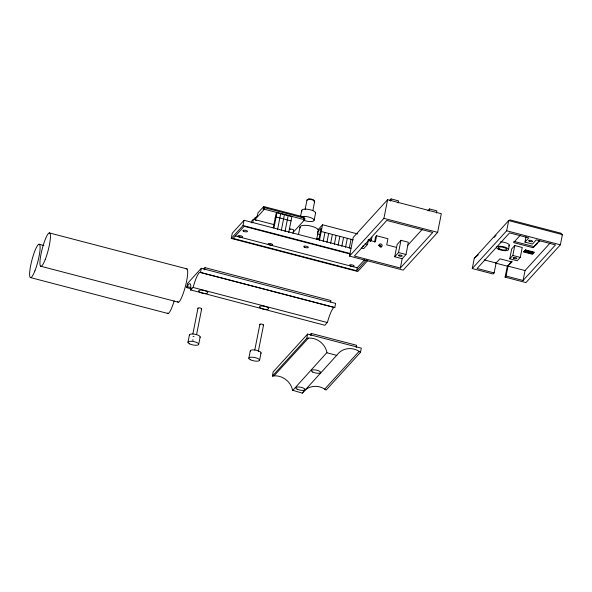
<?xml version="1.0" encoding="UTF-8"?>
<svg xmlns="http://www.w3.org/2000/svg" width="592" height="592" viewBox="0 0 592 592"><rect width="100%" height="100%" fill="white"/><g stroke="black" fill="none" stroke-linecap="round" stroke-linejoin="round"><path stroke-width="0.89" d="M186.717 287.623L187.56 283.398L201.324 268.294L335.597 303.385L334.761 307.611L334.31 307.396A17.235 3.064 -75.4 0 0 327.48 322.211L324.897 325.289L190.654 289.917A17.235 3.064 -75.4 0 0 190.099 283.738L189.714 283.635A17.235 3.064 -75.4 0 0 187.538 286.025L186.717 287.623L191.164 288.785M360.498 352.358L361.312 348.133L307.603 334.095L273.193 371.857L272.357 376.083L274.999 375.816A17.235 16.065 42.3 0 1 292.559 390.246L302.349 393.132L336.929 355.089A17.235 16.065 42.3 0 1 347.534 348.725L349.694 348.584A17.235 16.065 42.3 0 1 358.19 350.804L360.498 352.358L326.081 390.121L323.78 388.567A17.235 16.065 42.3 0 0 315.284 386.347L313.116 386.487A17.235 16.065 42.3 0 0 302.512 392.851L302.349 393.132M334.761 307.611L200.488 272.52L201.324 268.294M187.953 342.339L189.396 335.042M204.58 269.826L205.01 267.643L330.928 300.551L330.639 302.009M192.888 333.858L197.965 308.225M196.588 334.502L201.665 308.861M198.734 344.211L200.177 336.922M367.684 260.628L357.768 271.506L231.25 238.443L232.293 233.196L244.067 220.268L350.982 248.211M231.25 238.443L243.031 225.522L244.067 220.268M252.695 222.807L253.398 219.24L274.422 224.731M303.711 218.515L303.999 217.057L263.714 206.527L263.137 209.442L264.668 207.762L304.947 218.293L304.658 219.75L293.95 231.502M254.863 219.669L264.38 209.228L264.668 207.762M273.208 227.92L276.027 213.675L276.982 212.624L291.9 216.524L288.726 232.567M273.985 227.772L276.982 212.624M248.825 358.241L250.268 350.952M277.537 229.644L280.712 213.594M254.782 350.027L259.858 324.394M281.267 230.614L284.441 214.57M258.304 351.559L263.551 325.038M284.996 231.59L288.171 215.547M259.607 360.121L261.05 352.825M292.981 233.329L293.684 229.77L289.303 228.623M300.603 216.147L301.728 210.478M298.538 234.321L299.959 227.143M305.139 209.331L306.974 200.074M312.842 210.671L314.67 201.413M314.145 220.18L315.588 212.891M316.661 239.331L318.444 230.355M318.836 239.716L321.123 228.157L317.393 232.249M319.436 240.463L322.544 224.775L357.709 233.966M323.165 241.432L324.941 232.456M272.357 376.083L306.767 338.321L307.603 334.095M326.895 242.409L328.671 233.433M310.859 335.634L311.288 333.444L356.643 345.299L356.214 347.482M330.625 243.386L332.401 234.41M334.354 244.363L336.13 235.387M338.084 245.332L339.86 236.356M341.813 246.309L343.589 237.333M345.543 247.286L347.319 238.31M349.273 248.255L351.049 239.279M349.502 256.107L353.195 237.436L387.612 199.674L441.321 213.712L437.629 232.382L403.211 270.137L349.502 256.107L383.919 218.344L387.612 199.674M349.894 253.968L244.141 226.329L233.122 238.413L356.658 270.699L357.235 267.784L364.576 259.725M361.194 247.989L363.68 248.64L367.506 244.444L368.372 240.071M371.931 237.214L371.354 240.13L370.133 241.469M374.558 242.098L375.594 236.844L376.593 235.757L387.93 238.717L386.717 244.844L396.566 247.419L397.18 244.459L400.962 240.3L408.273 242.217L407.844 245.169L422.096 229.541M376.593 235.757L375.38 241.876L367.995 239.952M390.609 201.088L391.038 198.905L398.497 200.851L398.068 203.041M407.844 245.169L406.001 254.508L402.175 258.704L394.716 256.75L396.566 247.419M394.716 256.75L398.542 252.555L400.962 240.3M400.325 268.035L432.752 232.456L386.805 220.446L354.371 256.025L400.325 268.035L402.175 258.704M429.096 211.152L429.533 208.961L436.837 210.87L436.408 213.061M512.028 261.042L511.858 261.923L499.922 258.8L496.096 262.996L494.135 272.912L493.143 274.007L472.253 268.546L474.273 258.341L508.691 220.579L510.089 219.928L560.816 233.181L562.4 234.61L560.38 244.822L525.962 282.584L505.072 277.123L507.366 266.163L511.451 261.686M472.253 268.546L506.671 230.784L508.691 220.579L562.4 234.61L562.015 235.031M508.476 249.535L509.342 245.155M505.072 277.123L506.071 276.035L508.032 266.119L511.858 261.923M509.756 258.815L511.717 248.899L514.781 245.539L522.24 247.493L520.272 257.409L517.216 260.761L509.756 258.815L512.813 255.455L514.781 245.539M506.071 276.035L523.076 280.482L555.503 244.903L536.256 239.871L532.437 244.067L524.978 242.113L526.044 236.704M523.076 280.482L525.045 270.559L550.123 243.038M190.624 290.198L193.207 287.12A17.235 3.064 -75.4 0 1 200.037 272.305L334.495 307.44M203.789 268.983L205.01 267.643M263.714 206.527L257.979 212.824L257.402 215.74L253.961 219.514M251.489 221.341L253.398 219.24M275.162 218.048L276.116 216.998L291.035 220.897M317.956 229.807L322.544 224.775M320.257 232.53L321.212 231.487L353.291 239.871M389.418 200.681L391.038 198.905M370.163 241.233L371.31 239.975L369.075 239.39M356.658 270.699L366.448 259.955M310.053 334.806L311.288 333.444M273.963 375.89L308.38 338.128L309.416 338.054A17.235 16.065 42.3 0 1 326.969 352.484L292.603 390.579M427.905 210.745L429.533 208.961M324.69 389.144L359.1 351.382M478.277 254.834L474.273 258.341M494.179 237.385L496.015 235.364M520.028 235.52L513.582 242.602L532.978 247.663L537.418 243.445M524.978 242.113L528.797 237.917L509.557 232.893L477.13 268.472L494.135 272.912M532.978 247.663L539.423 240.589M538.616 242.135L539.808 240.826M306.767 338.321L308.38 338.128M506.671 230.784L560.38 244.822M513.775 241.329L534.435 246.723M383.919 218.344L437.629 232.382M512.813 255.455L520.272 257.409M484.189 259.888L496.096 262.996M508.032 266.119L525.045 270.559M495.43 263.048L507.366 266.163M264.38 209.228L304.658 219.75M365.02 243.793L367.506 244.444M398.542 252.555L406.001 254.508M317.645 234.003L319.88 234.587M316.779 238.376L319.014 238.961M243.031 225.522L349.939 253.465M235.409 235.942L357.235 267.784M49.351 232.922L186.998 268.901M39.028 244.252L43.875 245.525M193.118 287.453L327.391 322.544M187.22 286.617L190.779 287.549M40.648 266.208L178.296 302.179M327.021 352.817L336.767 355.37M30.325 277.537L167.973 313.508M500.277 241.884A6.112 1.931 11.2 0 1 507.536 243.453A6.112 1.931 11.2 0 1 508.565 246.006M378.503 245.428A1.569 1.458 42.3 0 1 381.011 247.249M363.155 245.369A1.88 0.592 11.2 0 1 362.807 246.257M189.595 335.538A5.483 1.732 11.2 0 1 194.731 334.214A5.483 1.732 11.2 0 1 200.007 337.344M250.468 351.441A5.483 1.732 11.2 0 1 255.596 350.116A5.483 1.732 11.2 0 1 260.88 353.254M260.117 324.742A1.88 0.592 11.2 0 1 260.628 324.039A1.88 0.592 11.2 0 1 263.107 324.571A1.88 0.592 11.2 0 1 263.026 325.371M198.039 308.388A1.88 0.592 11.2 0 1 200.274 308.04A1.88 0.592 11.2 0 1 201.139 309.202M192.319 340.023A3.759 1.184 11.2 0 1 193.273 340.148M193.044 336.374A3.759 1.184 11.2 0 1 193.998 336.5M289.917 229.319A1.569 0.496 11.2 0 1 290.317 229.407M255.603 220.35A1.569 0.496 11.2 0 1 256.373 220.557M255.337 218.078A1.251 0.392 11.2 0 1 255.056 217.59A1.251 0.392 11.2 0 1 256.188 217.538M301.173 216.79A7.052 2.227 11.2 0 1 310.615 217.604A7.052 2.227 11.2 0 1 313.249 221.164A7.052 2.227 11.2 0 1 303.814 220.35M307.115 200.422A3.915 1.236 11.2 0 1 311.281 199.578A3.915 1.236 11.2 0 1 314.174 201.961M301.979 211.107A7.052 2.227 11.2 0 1 308.58 209.405A7.052 2.227 11.2 0 1 315.373 213.438M308.003 199.763A3.138 0.992 11.2 0 1 311.333 199.082A3.138 0.992 11.2 0 1 313.649 200.984M251.149 222.644A2.353 0.74 11.2 0 1 251.704 222.814M300.299 227.979A9.405 2.967 11.2 0 1 309.098 225.715A9.405 2.967 11.2 0 1 318.156 231.087M186.154 268.975A17.235 3.064 -75.4 0 1 185.414 286.276A17.235 3.064 -75.4 0 1 177.6 301.691M174.181 300.84A17.235 3.064 -75.4 0 1 167.27 313.02M523.913 251.533L523.528 251.955L532.482 254.294L532.867 253.872L523.913 251.533M524.675 250.69L524.297 251.112L533.244 253.45L533.629 253.036L524.675 250.69M525.444 249.854L525.06 250.275L534.014 252.614L534.391 252.192L525.444 249.854M297.147 389.173A4.699 1.487 11.2 0 0 304.858 389.839A4.699 1.487 11.2 0 0 299.138 386.99A4.699 1.487 11.2 0 0 297.147 389.173M312.754 372.057A4.699 1.487 11.2 0 0 320.457 372.716A4.699 1.487 11.2 0 0 314.737 369.874A4.699 1.487 11.2 0 0 312.754 372.057M513.723 258.312A1.88 0.592 11.2 0 0 516.809 258.578A1.88 0.592 11.2 0 0 514.515 257.439A1.88 0.592 11.2 0 0 513.723 258.312M499.559 248.943A4.233 1.332 11.2 0 0 506.493 249.543A4.233 1.332 11.2 0 0 501.35 246.982A4.233 1.332 11.2 0 0 499.559 248.943M498.264 249.143A6.112 1.931 11.2 0 0 508.284 250.009A6.112 1.931 11.2 0 0 500.847 246.309A6.112 1.931 11.2 0 0 498.264 249.143M529.218 241.21A2.035 0.644 11.2 0 0 532.556 241.499A2.035 0.644 11.2 0 0 530.077 240.271A2.035 0.644 11.2 0 0 529.218 241.21M399.067 255.833A1.88 0.592 11.2 0 0 402.146 256.099A1.88 0.592 11.2 0 0 399.859 254.96A1.88 0.592 11.2 0 0 399.067 255.833M379.206 245.798A1.569 1.458 42.3 0 0 381.788 246.472A1.569 1.458 42.3 0 0 380.93 243.948A1.569 1.458 42.3 0 0 379.206 245.798M199.978 292.293A4.699 1.487 11.2 0 0 207.688 292.959A4.699 1.487 11.2 0 0 201.968 290.117A4.699 1.487 11.2 0 0 199.978 292.293M260.85 308.203A4.699 1.487 11.2 0 0 268.553 308.869A4.699 1.487 11.2 0 0 262.833 306.02A4.699 1.487 11.2 0 0 260.85 308.203M189.573 343.863A5.483 1.732 11.2 0 0 198.564 344.64A5.483 1.732 11.2 0 0 191.889 341.318A5.483 1.732 11.2 0 0 189.573 343.863M250.446 359.773A5.483 1.732 11.2 0 0 259.437 360.55A5.483 1.732 11.2 0 0 252.762 357.228A5.483 1.732 11.2 0 0 250.446 359.773M238.628 236.682A2.353 0.74 11.2 0 0 242.483 237.015A2.353 0.74 11.2 0 0 239.619 235.594A2.353 0.74 11.2 0 0 238.628 236.682M350.22 265.845A2.353 0.74 11.2 0 0 354.075 266.178A2.353 0.74 11.2 0 0 351.219 264.757A2.353 0.74 11.2 0 0 350.22 265.845M268.827 244.57A2.353 0.74 11.2 0 0 272.675 244.903A2.353 0.74 11.2 0 0 269.819 243.482A2.353 0.74 11.2 0 0 268.827 244.57M243.564 231.272A2.353 0.74 11.2 0 0 247.412 231.598A2.353 0.74 11.2 0 0 244.555 230.177A2.353 0.74 11.2 0 0 243.564 231.272M304.429 247.175A2.353 0.74 11.2 0 0 308.284 247.508A2.353 0.74 11.2 0 0 305.428 246.087A2.353 0.74 11.2 0 0 304.429 247.175M45.236 259.533A17.235 3.064 -75.4 0 0 49.743 233.026A17.235 3.064 -75.4 0 0 40.611 256.284A17.235 3.064 -75.4 0 0 45.236 259.533M34.913 270.862A17.235 3.064 -75.4 0 0 39.412 244.355A17.235 3.064 -75.4 0 0 30.288 267.614A17.235 3.064 -75.4 0 0 34.913 270.862"/></g></svg>
